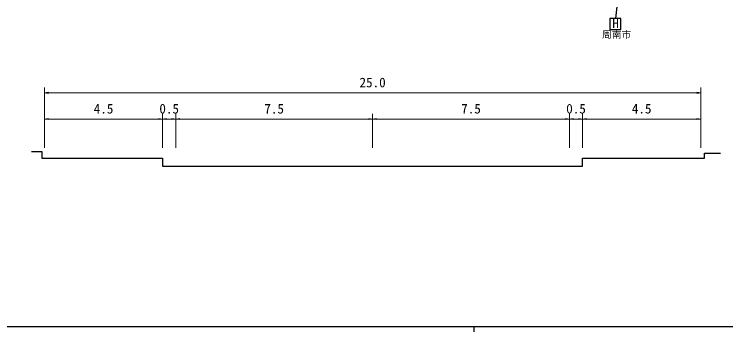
# Model space of a CAD drawing. Units: millimetres at full size, sheet at 1:1000, with parts at other scales. Extents: x 40000 to 680000, y 20000 to 380000.
# Drawn here: x 180434 to 315972, y 204000 to 264573 of the extents above; entities that cross this region are included whole.
import ezdxf
from ezdxf.enums import TextEntityAlignment as Align

# ---------------------------------------------------------------- set-up
doc = ezdxf.new("R2010")
doc.units = ezdxf.units.MM
doc.header["$LTSCALE"] = 1000
for name, color, linetype, lineweight in [('M-BGD', 7, 'Continuous', 25), ('M-BGD-EXST', 7, 'Continuous', 25), ('M-STR-HTXT', 7, 'Continuous', 13), ('M-TTL-BAND', 7, 'Continuous', 25)]:
    doc.layers.add(name, color=color, linetype=linetype, lineweight=lineweight)
doc.styles.add('ＭＳ ゴシック', font='')
doc.styles.get('ＭＳ ゴシック').set_extended_font_data('MS Gothic')

# ---------------------------------------------------------------- blocks, each defined once
blk = doc.blocks.new('open_arrow')
at = {"color": 0, "linetype": 'Continuous', "lineweight": -2}
blk.add_lwpolyline([(7.5, 1.25), (0, 0), (7.5, -1.25)], dxfattribs=at)

msp = doc.modelspace()

# ---------------------------------------------------------------- linework, layer by layer
at = {"layer": 'M-BGD'}
for p, q in [((183728, 238357), (185705, 238357)), ((185705, 238357), (185705, 237085)), ((311920, 237085), (311920, 238075)), ((311920, 238075), (314985, 238075)), ((185705, 237085), (208705, 237085)), ((208705, 237085), (208705, 235582)), ((288705, 235582), (288705, 237085)), ((288705, 237085), (311920, 237085)), ((208705, 235582), (288705, 235582))]:
    msp.add_line(p, q, dxfattribs=at)
at = {"layer": 'M-BGD-EXST'}
for p, q in [((298113, 290977), (294967, 263772)), ((296015, 263772), (293915, 263772)), ((293915, 263772), (293915, 261672)), ((296015, 261672), (296015, 263772)), ((293915, 261672), (296015, 261672))]:
    msp.add_line(p, q, dxfattribs=at)
at = {"layer": 'M-STR-HTXT'}
for p, q in [((186205, 239085), (186205, 250585)), ((311205, 249585), (186205, 249585)), ((311205, 239085), (311205, 250585)), ((186205, 239085), (186205, 245585)), ((208705, 239085), (208705, 245585)), ((208705, 239085), (208705, 245585)), ((211205, 239085), (211205, 245585)), ((211205, 239085), (211205, 245585)), ((248705, 239085), (248705, 245585)), ((248705, 239085), (248705, 245585)), ((286205, 239085), (286205, 245585)), ((286205, 239085), (286205, 245585)), ((288705, 239085), (288705, 245585)), ((288705, 239085), (288705, 245585)), ((311205, 239085), (311205, 245585)), ((186205, 244585), (208705, 244585)), ((208705, 244585), (211205, 244585)), ((211205, 244585), (248705, 244585)), ((248705, 244585), (286205, 244585)), ((286205, 244585), (288705, 244585)), ((288705, 244585), (311205, 244585))]:
    msp.add_line(p, q, dxfattribs=at)
at = {"layer": 'M-TTL-BAND'}
for p, q in [((40000, 205000), (579000, 205000)), ((268000, 205000), (268000, 204000))]:
    msp.add_line(p, q, dxfattribs=at)

# ---------------------------------------------------------------- block references
at = {"layer": 'M-STR-HTXT', "xscale": 100, "yscale": 100}
for p in [(186205, 249585), (186205, 244585), (208705, 244585), (211205, 244585), (248705, 244585), (286205, 244585), (288705, 244585)]:
    msp.add_blockref('open_arrow', p, dxfattribs=at)
at = {"layer": 'M-STR-HTXT', "xscale": 100, "yscale": 100, "rotation": 180}
for p in [(311205, 249585), (208705, 244585), (211205, 244585), (248705, 244585), (286205, 244585), (288705, 244585), (311205, 244585)]:
    msp.add_blockref('open_arrow', p, dxfattribs=at)

# ---------------------------------------------------------------- texts
at = {"layer": 'M-BGD-EXST', "style": 'ＭＳ ゴシック'}
for s, height, p in [('H', 1833, (294368, 261363)), ('周南市', 1320, (292405, 259632))]:
    msp.add_text(s, height=height, dxfattribs=at).set_placement(p, align=Align.BOTTOM_LEFT)
at = {"layer": 'M-STR-HTXT', "style": 'ＭＳ ゴシック'}
for s, p in [('25.0', (246205, 250085)), ('4.5', (195580, 245085)), ('0.5', (208080, 245085)), ('7.5', (228080, 245085)), ('7.5', (265580, 245085)), ('0.5', (285580, 245085)), ('4.5', (298080, 245085))]:
    msp.add_text(s, height=1833, dxfattribs=at).set_placement(p, align=Align.BOTTOM_LEFT)

doc.saveas('drawing.dxf')
